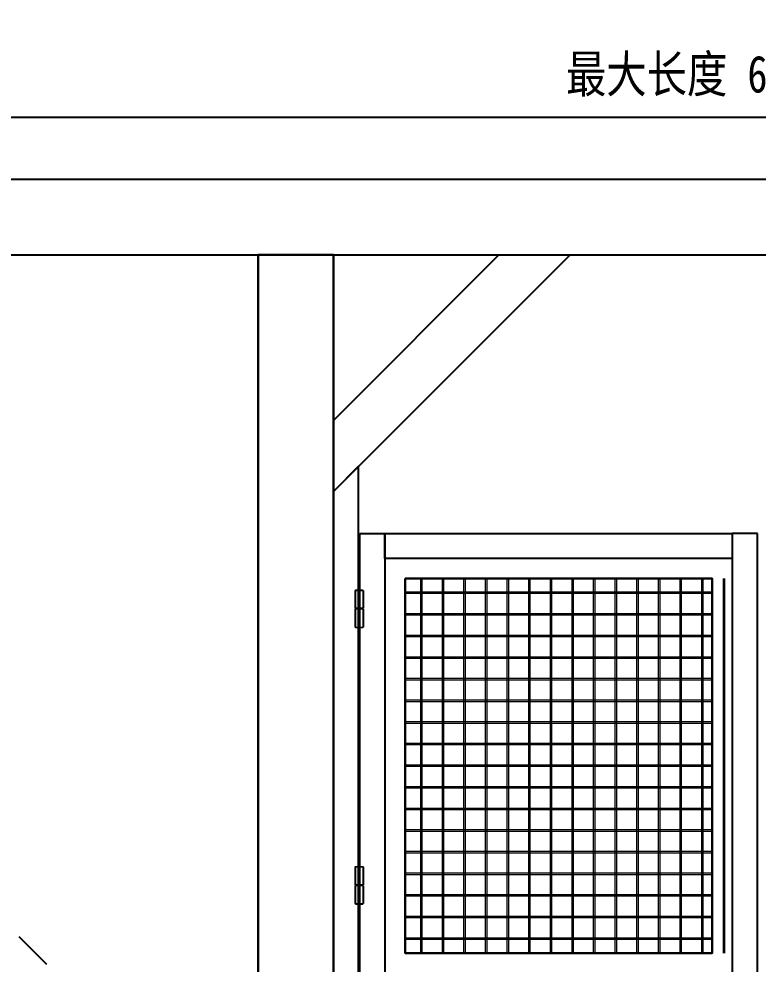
# Model space of a CAD drawing. Header units: millimetres. Extents: x 0 to 87554, y -20854 to 20404.
# Drawn here: x 8735 to 10205, y -6033 to -4153 of the extents above; entities that cross this region are included whole.
import ezdxf

# ---------------------------------------------------------------- set-up
doc = ezdxf.new("R2010")
doc.units = ezdxf.units.MM
doc.layers.get('0').update_dxf_attribs({"lineweight": 15})
doc.layers.get('Defpoints').update_dxf_attribs({"lineweight": 15})
doc.layers.add('02___PRT_ALL_AXES', color=7, linetype='Continuous')
doc.layers.add('4215-16529_1_0', color=7, linetype='Continuous')
doc.layers.add('AM_0', color=7, linetype='Continuous', lineweight=30)
doc.layers.add('THICK', color=7, linetype='Continuous', lineweight=0)
doc.styles.add('仿宋', font='', dxfattribs={"width": 0.8})
doc.styles.get('仿宋').set_extended_font_data('仿宋_gb2312')
doc.dimstyles.new('12倍', dxfattribs={"dimscale": 21, "dimtxt": 3.5, "dimasz": 2.5, "dimexe": 1.5, "dimexo": 0, "dimgap": 1, "dimtad": 1, "dimtoh": 1, "dimdsep": 46, "dimtxsty": '仿宋', "dimcen": 2.5, "dimdle": 5, "dimclrd": 4, "dimclre": 4, "dimclrt": 3, "dimadec": 0, "dimazin": 0, "dimtfac": 1, "dimtmove": 0, "dimatfit": 3, "dimfxl": 1, "dimtolj": 1, "dimarcsym": 0})

# ---------------------------------------------------------------- blocks, each defined once
blk = doc.blocks.new('*D185')
at = {"layer": 'Defpoints', "color": 0, "lineweight": -3}
for p in [(7009.4, -4349.3), (7009.4, -4525.5), (13067.4, -4525.5)]:
    blk.add_point(p, dxfattribs=at)
at = {"layer": 'THICK', "color": 4, "linetype": 'Continuous', "lineweight": -2}
for p, q in [((7009.4, -4525.5), (7009.4, -4317.8)), ((13067.4, -4525.5), (13067.4, -4317.8)), ((13014.9, -4349.3), (7061.9, -4349.3))]:
    blk.add_line(p, q, dxfattribs=at)
at = {"layer": 'THICK', "color": 4, "lineweight": -3}
for points in [[(7061.9, -4340.6), (7061.9, -4358.1), (7009.4, -4349.3)], [(13014.9, -4340.6), (13014.9, -4358.1), (13067.4, -4349.3)]]:
    blk.add_solid(points, dxfattribs=at)
at = {"layer": 'THICK', "color": 3, "lineweight": -3, "insert": (10111.4, -4263), "char_height": 73.5, "attachment_point": 5, "style": '仿宋'}
blk.add_mtext('\\A1;最大长度 6058{\\H0.7x;\\S+0^ -5;}', dxfattribs=at)
blk = doc.blocks.new('A$C17965E73')
at = {"color": 7, "linetype": 'Continuous'}
for p, q in [((-7, 37.5), (-8, 36.5)), ((-8, 36.5), (8, 36.5)), ((-8, 1), (-8, 36.5)), ((-7, 37.5), (7, 37.5)), ((7, 37.5), (8, 36.5)), ((8, 1), (-8, 1)), ((-8, 1), (-7, 0)), ((-7, 0), (-8, -1)), ((-7, 0), (7, 0)), ((8, 1), (7, 0)), ((7, 0), (8, -1)), ((8, -1), (-8, -1)), ((-8, -36.5), (-8, -1)), ((-8, -36.5), (8, -36.5)), ((-7, -37.5), (-8, -36.5)), ((-7, -37.5), (7, -37.5)), ((7, -37.5), (8, -36.5))]:
    blk.add_line(p, q, dxfattribs=at)
at = {"layer": '02___PRT_ALL_AXES', "color": 7, "linetype": 'Continuous'}
for p, q in [((-8, 36.5), (-8, 1)), ((8, 36.5), (8, 1)), ((-8, -1), (-8, -36.5)), ((8, -1), (8, -36.5))]:
    blk.add_line(p, q, dxfattribs=at)
blk = doc.blocks.new('gy7u88')
at = {"layer": '4215-16529_1_0', "color": 107, "linetype": 'Continuous'}
blk.add_line((-633.1, -944.1), (-688.1, -999.1), dxfattribs=at)

msp = doc.modelspace()

# ---------------------------------------------------------------- linework, layer by layer
at = {"lineweight": -3}
for points in [[(9689.677, -4622.638), (9831.099, -4622.638), (9360.388, -5093.349), (9360.387, -4951.929), (9689.677, -4622.638)], [(9410.387, -5043.349), (9360.387, -5093.349), (9360.387, -7144.638), (9410.387, -7144.638), (9410.387, -5043.349)]]:
    msp.add_lwpolyline(points, dxfattribs=at)
for points in [[(9412.887, -5176.638), (9462.887, -5176.638), (9462.887, -7126.638), (9412.887, -7126.638)], [(9462.887, -5176.638), (10153.887, -5176.638), (10153.887, -5226.638), (9462.887, -5226.638)], [(10203.887, -5176.638), (10153.887, -5176.638), (10153.887, -7126.638), (10203.887, -7126.638)]]:
    msp.add_lwpolyline(points, close=True, dxfattribs=at)
at = {"layer": 'AM_0'}
for points in [[(9210.387, -4622.638), (9360.387, -4622.638), (9360.387, -7144.638), (9210.387, -7144.638)], [(9502.887, -5266.638), (10113.887, -5266.638), (10113.887, -6011.638), (9502.887, -6011.638)]]:
    msp.add_lwpolyline(points, close=True, dxfattribs=at)
at = {"layer": 'THICK', "color": 0}
for p, q in [((9533.387, -5266.638), (9533.387, -6011.638)), ((9536.387, -5266.638), (9536.387, -6011.638)), ((9576.387, -5266.638), (9576.387, -6011.638)), ((9579.387, -5266.638), (9579.387, -6011.638)), ((9619.387, -5266.638), (9619.387, -6011.638)), ((9622.387, -5266.638), (9622.387, -6011.638)), ((9662.387, -5266.638), (9662.387, -6011.638)), ((9665.387, -5266.638), (9665.387, -6011.638)), ((9705.387, -5266.638), (9705.387, -6011.638)), ((9708.387, -5266.638), (9708.387, -6011.638)), ((9748.387, -5266.638), (9748.387, -6011.638)), ((9751.387, -5266.638), (9751.387, -6011.638)), ((9791.387, -5266.638), (9791.387, -6011.638)), ((9794.387, -5266.638), (9794.387, -6011.638)), ((9834.387, -5266.638), (9834.387, -6011.638)), ((9837.387, -5266.638), (9837.387, -6011.638)), ((9877.387, -5266.638), (9877.387, -6011.638)), ((9880.387, -5266.638), (9880.387, -6011.638)), ((9920.387, -5266.638), (9920.387, -6011.638)), ((9923.387, -5266.638), (9923.387, -6011.638)), ((9963.387, -5266.638), (9963.387, -6011.638)), ((9966.387, -5266.638), (9966.387, -6011.638)), ((10006.387, -5266.638), (10006.387, -6011.638)), ((10009.387, -5266.638), (10009.387, -6011.638)), ((10049.387, -5266.638), (10049.387, -6011.638)), ((10052.387, -5266.638), (10052.387, -6011.638)), ((10092.387, -5266.638), (10092.387, -6011.638)), ((10095.387, -5266.638), (10095.387, -6011.638)), ((10135.387, -5266.638), (10135.387, -6011.638)), ((10138.387, -5266.638), (10138.387, -6011.638)), ((10113.887, -5293.638), (9502.886, -5293.638)), ((10113.887, -5296.638), (9502.886, -5296.638)), ((10113.887, -5336.638), (9502.886, -5336.638)), ((10113.887, -5339.638), (9502.886, -5339.638)), ((10113.887, -5379.638), (9502.886, -5379.638)), ((10113.887, -5382.638), (9502.886, -5382.638)), ((10113.887, -5422.638), (9502.886, -5422.638)), ((10113.887, -5425.638), (9502.886, -5425.638)), ((10113.887, -5465.638), (9502.886, -5465.638)), ((10113.887, -5468.638), (9502.886, -5468.638)), ((10113.887, -5508.638), (9502.886, -5508.638)), ((10113.887, -5511.638), (9502.886, -5511.638)), ((10113.887, -5551.638), (9502.886, -5551.638)), ((10113.887, -5554.638), (9502.886, -5554.638)), ((10113.887, -5594.638), (9502.886, -5594.638)), ((10113.887, -5597.638), (9502.886, -5597.638)), ((10113.887, -5637.638), (9502.886, -5637.638)), ((10113.887, -5640.638), (9502.886, -5640.638)), ((10113.887, -5680.638), (9502.886, -5680.638)), ((10113.887, -5683.638), (9502.886, -5683.638)), ((10113.887, -5723.638), (9502.886, -5723.638)), ((10113.887, -5726.638), (9502.886, -5726.638)), ((10113.887, -5766.638), (9502.886, -5766.638)), ((10113.887, -5769.638), (9502.886, -5769.638)), ((10113.887, -5809.638), (9502.886, -5809.638)), ((10113.887, -5812.638), (9502.886, -5812.638)), ((10113.887, -5852.638), (9502.886, -5852.638)), ((10113.887, -5855.638), (9502.886, -5855.638)), ((10113.887, -5895.638), (9502.886, -5895.638)), ((10113.887, -5898.638), (9502.886, -5898.638)), ((10113.887, -5938.638), (9502.886, -5938.638)), ((10113.887, -5941.638), (9502.886, -5941.638)), ((10113.887, -5981.638), (9502.886, -5981.638)), ((10113.887, -5984.638), (9502.886, -5984.638))]:
    msp.add_line(p, q, dxfattribs=at)
at = {"layer": 'THICK', "lineweight": -3}
msp.add_lwpolyline([(12850.387, -4622.638), (12850.387, -4559.638), (12889.387, -4559.638), (12889.387, -4472.638), (7187.387, -4472.638), (7187.387, -4559.638), (7163.387, -4559.638), (7163.387, -4622.638)], close=True, dxfattribs=at)

# ---------------------------------------------------------------- block references
at = {"xscale": -1}
msp.add_blockref('gy7u88', (8101.705, -5034.387), dxfattribs=at)
at = {"lineweight": 13}
for p in [(9411.637, -5326.638), (9411.637, -5876.638)]:
    msp.add_blockref('A$C17965E73', p, dxfattribs=at)

# ---------------------------------------------------------------- dimensions: what is measured, and where the dimension line sits
at = {"layer": 'THICK', "lineweight": -3}
dim = msp.add_linear_dim(base=(7009.387, -4349.342), p1=(13067.387, -4525.462), p2=(7009.387, -4525.462), angle=180, text='最大长度 <>{\\H0.7x;\\S+0^ -5;}', dimstyle='12倍', dxfattribs=at)
dim.commit()
dim.dimension.update_dxf_attribs({"geometry": '*D185', "text_midpoint": (10111.387, -4349.342), "dimtype": 160})

doc.saveas('drawing.dxf')
